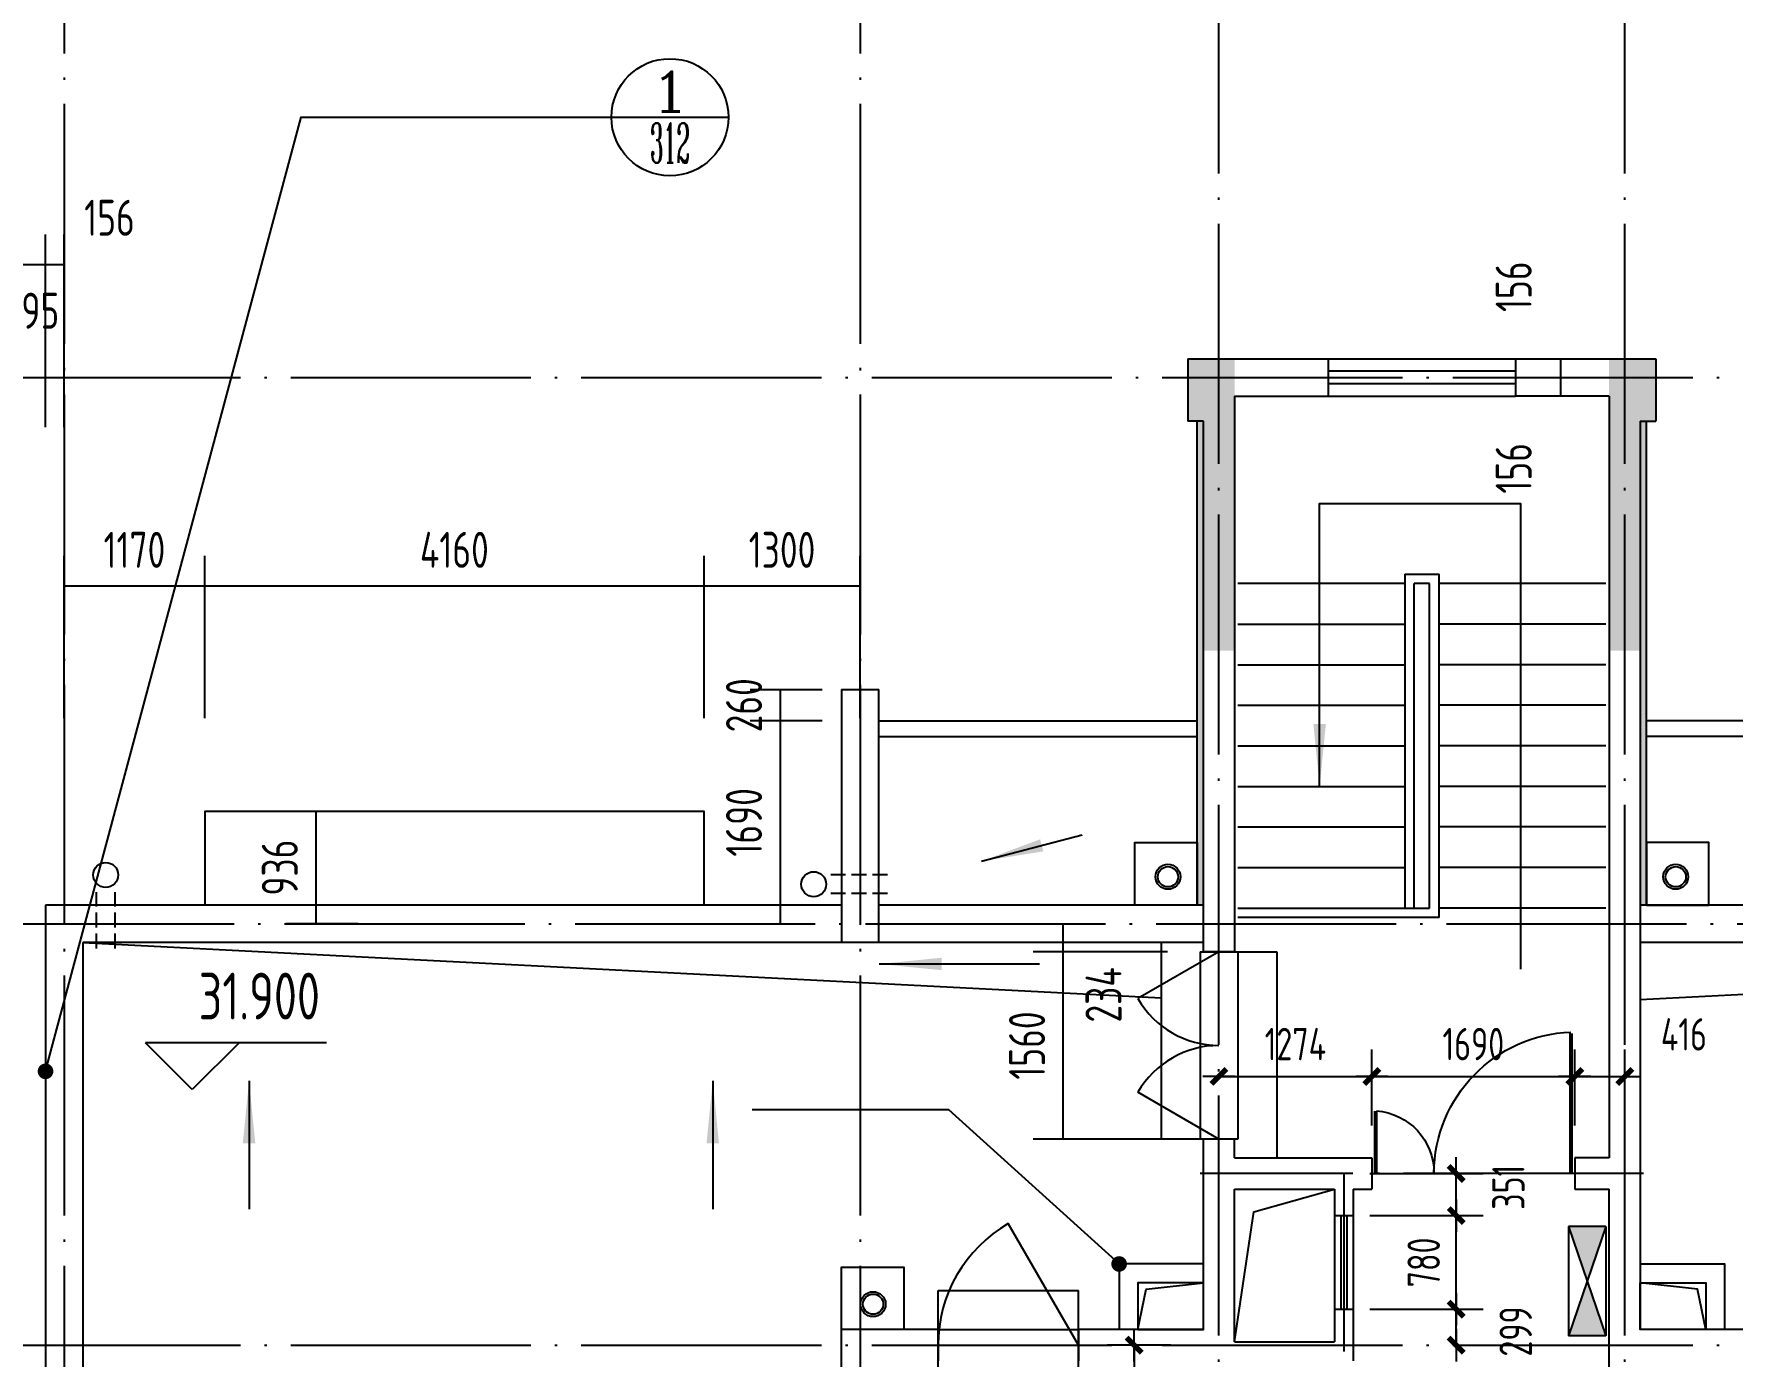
# Model space of a CAD drawing. Extents: x -726032 to 135930, y -151624 to 587044.
# Drawn here: x -569679 to -555533, y 509501 to 520514 of the extents above; entities that cross this region are included whole.
import ezdxf
from ezdxf.enums import TextEntityAlignment as Align

# ---------------------------------------------------------------- set-up
doc = ezdxf.new("R2010")
doc.units = 0
doc.header["$LTSCALE"] = 1000
doc.header["$MEASUREMENT"] = 0
doc.linetypes.add('DASH', pattern=[0.35, 0.25, -0.1])
doc.linetypes.add('DOTE', pattern=[2.42, 2, -0.2, 0.02, -0.2])
doc.layers.get('0').update_dxf_attribs({"linetype": 'CONTINUOUS'})
doc.layers.get('DEFPOINTS').update_dxf_attribs({"color": 1, "linetype": 'CONTINUOUS'})
for name, color, linetype in [('COLUMN', 170, 'CONTINUOUS'), ('DOTE', 8, 'DOTE'), ('JIAJU', 252, 'CONTINUOUS'), ('LVTRY', 6, 'CONTINUOUS'), ('PUB_DIM', 245, 'CONTINUOUS'), ('ROOF', 4, 'CONTINUOUS'), ('STAIR', 42, 'CONTINUOUS'), ('WALL', 255, 'CONTINUOUS'), ('WINDOW', 155, 'CONTINUOUS'), ('WINDOW_TEXT', 7, 'CONTINUOUS'), ('引线', 213, 'CONTINUOUS'), ('排水', 245, 'CONTINUOUS'), ('雨水管', 20, 'CONTINUOUS')]:
    doc.layers.add(name, color=color, linetype=linetype)
doc.styles.add('COMP', font='COMPLEX', dxfattribs={"bigfont": 'hztxt'})
doc.styles.add('DIM_FONT', font='isocp.shx', dxfattribs={"width": 0.8})
doc.styles.add('SIMPLEX', font='SIMPLEX.SHX')
doc.dimstyles.new('AXIS', dxfattribs={"dimtxt": 300, "dimasz": 1, "dimexe": 250, "dimexo": 300, "dimgap": 150, "dimtad": 1, "dimdec": 0, "dimzin": 0, "dimdsep": 46, "dimtxsty": 'DIM_FONT', "dimcen": 0.09, "dimse1": 1, "dimse2": 1, "dimclrt": 142, "dimadec": 0, "dimazin": 0, "dimtfac": 1, "dimtdec": 0, "dimtix": 1, "dimtmove": 2, "dimatfit": 3, "dimfxl": 1, "dimtolj": 1, "dimtzin": 0, "dimarcsym": 0})
doc.dimstyles.new('DIMA', dxfattribs={"dimtxt": 300, "dimasz": 1, "dimexe": 250, "dimexo": 300, "dimgap": 150, "dimtad": 1, "dimdec": 0, "dimzin": 0, "dimdsep": 46, "dimtxsty": 'DIM_FONT', "dimcen": 0.09, "dimse1": 1, "dimclrt": 142, "dimadec": 0, "dimazin": 0, "dimtfac": 1, "dimtdec": 0, "dimtix": 1, "dimtmove": 2, "dimatfit": 3, "dimfxl": 1, "dimtolj": 1, "dimtzin": 0, "dimarcsym": 0})
doc.dimstyles.new('DIMB', dxfattribs={"dimtxt": 300, "dimasz": 1, "dimexe": 250, "dimexo": 300, "dimgap": 150, "dimtad": 1, "dimdec": 0, "dimzin": 0, "dimdsep": 46, "dimtxsty": 'DIM_FONT', "dimcen": 0.09, "dimse2": 1, "dimclrt": 142, "dimadec": 0, "dimazin": 0, "dimtfac": 1, "dimtdec": 0, "dimtix": 1, "dimtmove": 2, "dimatfit": 3, "dimfxl": 1, "dimtolj": 1, "dimtzin": 0, "dimarcsym": 0})
doc.dimstyles.new('DIMN', dxfattribs={"dimtxt": 300, "dimasz": 1, "dimexe": 250, "dimexo": 300, "dimgap": 150, "dimtad": 1, "dimdec": 0, "dimzin": 0, "dimdsep": 46, "dimtxsty": 'DIM_FONT', "dimcen": 0.09, "dimclrt": 142, "dimadec": 0, "dimazin": 0, "dimtfac": 1, "dimtdec": 0, "dimtix": 1, "dimtmove": 2, "dimatfit": 3, "dimfxl": 1, "dimtolj": 1, "dimtzin": 0, "dimarcsym": 0})

# ---------------------------------------------------------------- blocks, each defined once
blk = doc.blocks.new('_DIMX')
blk.add_line((-150, 0), (150, 0))
at = {"const_width": 50}
blk.add_lwpolyline([(-70, -70), (70, 70)], dxfattribs=at)
blk = doc.blocks.new('*D1652')
at = {"layer": 'DEFPOINTS', "color": 0, "transparency": 16777216}
for p in [(-558819, 511022), (-557831, 511022), (-558819, 510671)]:
    blk.add_point(p, dxfattribs=at)
at = {"layer": 'PUB_DIM', "color": 0, "lineweight": -2, "transparency": 16777216}
for p, q in [((-558549, 511022), (-557606, 511022)), ((-557831, 510672), (-557831, 511021))]:
    blk.add_line(p, q, dxfattribs=at)
at = {"layer": 'PUB_DIM', "color": 0, "lineweight": -2, "transparency": 16777216, "xscale": 0.9, "yscale": 0.9, "zscale": 0.9}
for p, rotation in [((-557831, 511022), 90), ((-557831, 510671), 270)]:
    blk.add_blockref('_DIMX', p, dxfattribs=dict(at, rotation=rotation))
at = {"layer": 'PUB_DIM', "color": 142, "transparency": 16777216, "insert": (-557396, 510907), "char_height": 270, "attachment_point": 5, "rotation": 90, "style": 'DIM_FONT'}
blk.add_mtext('\\A1;351', dxfattribs=at)
blk = doc.blocks.new('51103111123616')
for p, q in [((-300, 60), (300, 60)), ((-300, 19.8), (300, 19.8)), ((-300, -19.8), (300, -19.8)), ((-300, -60), (300, -60))]:
    blk.add_line(p, q)
at = {"style": 'SIMPLEX', "flags": 9}
blk.add_attdef('A', text='', height=1, dxfattribs=at).set_placement((0, 0), align=Align.MIDDLE)
blk = doc.blocks.new('*D1653')
at = {"layer": 'DEFPOINTS', "color": 0, "transparency": 16777216}
for p in [(-558819, 510671), (-557831, 510671), (-558819, 509891)]:
    blk.add_point(p, dxfattribs=at)
at = {"layer": 'PUB_DIM', "color": 0, "lineweight": -2, "transparency": 16777216}
for p, q in [((-558549, 510671), (-557606, 510671)), ((-557831, 509892), (-557831, 510670))]:
    blk.add_line(p, q, dxfattribs=at)
at = {"layer": 'PUB_DIM', "color": 0, "lineweight": -2, "transparency": 16777216, "xscale": 0.9, "yscale": 0.9, "zscale": 0.9}
for p, rotation in [((-557831, 510671), 90), ((-557831, 509891), 270)]:
    blk.add_blockref('_DIMX', p, dxfattribs=dict(at, rotation=rotation))
at = {"layer": 'PUB_DIM', "color": 142, "transparency": 16777216, "insert": (-558101, 510281), "char_height": 270, "attachment_point": 5, "rotation": 90, "style": 'DIM_FONT'}
blk.add_mtext('\\A1;780', dxfattribs=at)
blk = doc.blocks.new('A$C5371541F')
at = {"layer": 'JIAJU'}
h = blk.add_hatch(color=256, dxfattribs=at)
h.paths.add_polyline_path([(0, 700), (120, 350), (240, 700)])
h.paths.add_polyline_path([(0, 0), (240, 0), (120, 350)])
for p, q in [((0, 700), (0, 0)), ((240, 700), (0, 0)), ((240, 700), (0, 700)), ((0, 700), (240, 0)), ((240, 700), (240, 0)), ((240, 0), (0, 0))]:
    blk.add_line(p, q, dxfattribs=at)
blk = doc.blocks.new('_DBLK')
blk.add_line((-0.5, 0), (0, -0.866))
blk.add_arc((-0.5, 0), 1, 300, 0)
at = {"layer": 'WINDOW_TEXT', "style": 'SIMPLEX', "flags": 9}
blk.add_attdef('A', text='', height=1, dxfattribs=at).set_placement((0, 1.5), align=Align.MIDDLE)
blk = doc.blocks.new('*D1665')
at = {"layer": 'DEFPOINTS', "color": 0, "transparency": 16777216}
for p in [(-558819, 509891), (-557831, 509891), (-558819, 509592)]:
    blk.add_point(p, dxfattribs=at)
at = {"layer": 'PUB_DIM', "color": 0, "lineweight": -2, "transparency": 16777216}
for p, q in [((-558549, 509891), (-557606, 509891)), ((-557831, 509593), (-557831, 509890))]:
    blk.add_line(p, q, dxfattribs=at)
at = {"layer": 'PUB_DIM', "color": 0, "lineweight": -2, "transparency": 16777216, "xscale": 0.9, "yscale": 0.9, "zscale": 0.9}
for p, rotation in [((-557831, 509891), 90), ((-557831, 509592), 270)]:
    blk.add_blockref('_DIMX', p, dxfattribs=dict(at, rotation=rotation))
at = {"layer": 'PUB_DIM', "color": 142, "transparency": 16777216, "insert": (-557335, 509706), "char_height": 270, "attachment_point": 5, "rotation": 90, "style": 'DIM_FONT'}
blk.add_mtext('\\A1;299', dxfattribs=at)
blk = doc.blocks.new('*D417')
at = {"layer": 'DEFPOINTS', "color": 0, "transparency": 16777216}
for p in [(-559937, 509592), (-560514, 508552), (-559937, 508552)]:
    blk.add_point(p, dxfattribs=at)
at = {"layer": 'PUB_DIM', "color": 0, "lineweight": -2, "transparency": 16777216}
for p, q in [((-560207, 509592), (-560739, 509592)), ((-560514, 509592), (-560514, 508553)), ((-560207, 508552), (-560739, 508552))]:
    blk.add_line(p, q, dxfattribs=at)
at = {"layer": 'PUB_DIM', "color": 0, "lineweight": -2, "transparency": 16777216, "xscale": 0.9, "yscale": 0.9, "zscale": 0.9}
for p, rotation in [((-560514, 509592), 90), ((-560514, 508552), 270)]:
    blk.add_blockref('_DIMX', p, dxfattribs=dict(at, rotation=rotation))
at = {"layer": 'PUB_DIM', "color": 142, "transparency": 16777216, "insert": (-560784, 509072), "char_height": 270, "attachment_point": 5, "rotation": 90, "style": 'DIM_FONT'}
blk.add_mtext('\\A1;1040', dxfattribs=at)
blk = doc.blocks.new('*D430')
at = {"layer": 'DEFPOINTS', "color": 0, "transparency": 16777216}
for p in [(-564097, 515917), (-568257, 514514), (-564097, 514514)]:
    blk.add_point(p, dxfattribs=at)
at = {"layer": 'PUB_DIM', "color": 0, "lineweight": -2, "transparency": 16777216}
for p, q in [((-568257, 514814), (-568257, 516167)), ((-564097, 514814), (-564097, 516167)), ((-568256, 515917), (-564098, 515917))]:
    blk.add_line(p, q, dxfattribs=at)
at = {"layer": 'PUB_DIM', "color": 0, "transparency": 16777216}
for points in [[(-568256, 515917), (-568256, 515916), (-568257, 515917)], [(-564098, 515917), (-564098, 515916), (-564097, 515917)]]:
    blk.add_solid(points, dxfattribs=at)
at = {"layer": 'PUB_DIM', "color": 142, "transparency": 16777216, "insert": (-566177, 516217), "char_height": 300, "attachment_point": 5, "style": 'DIM_FONT'}
blk.add_mtext('\\A1;4160', dxfattribs=at)
blk = doc.blocks.new('*D433')
at = {"layer": 'DEFPOINTS', "color": 0, "transparency": 16777216}
for p in [(-569427, 518593), (-569583, 516938), (-569427, 516938)]:
    blk.add_point(p, dxfattribs=at)
at = {"layer": 'PUB_DIM', "color": 0, "lineweight": -2, "transparency": 16777216}
for p, q in [((-569583, 517238), (-569583, 518843)), ((-569427, 517238), (-569427, 518843)), ((-569584, 518593), (-569585, 518593)), ((-569583, 518593), (-569427, 518593)), ((-569426, 518593), (-569425, 518593))]:
    blk.add_line(p, q, dxfattribs=at)
at = {"layer": 'PUB_DIM', "color": 0, "transparency": 16777216}
for points in [[(-569584, 518594), (-569584, 518593), (-569583, 518593)], [(-569426, 518594), (-569426, 518593), (-569427, 518593)]]:
    blk.add_solid(points, dxfattribs=at)
at = {"layer": 'PUB_DIM', "color": 142, "transparency": 16777216, "insert": (-569050, 518983), "char_height": 300, "attachment_point": 5, "style": 'DIM_FONT'}
blk.add_mtext('\\A1;156', dxfattribs=at)
blk = doc.blocks.new('*D434')
at = {"layer": 'DEFPOINTS', "color": 0, "transparency": 16777216}
for p in [(-568257, 515917), (-569427, 514514), (-568257, 514514)]:
    blk.add_point(p, dxfattribs=at)
at = {"layer": 'PUB_DIM', "color": 0, "lineweight": -2, "transparency": 16777216}
for p, q in [((-569427, 514814), (-569427, 516167)), ((-568257, 514814), (-568257, 516167)), ((-569426, 515917), (-568258, 515917))]:
    blk.add_line(p, q, dxfattribs=at)
at = {"layer": 'PUB_DIM', "color": 0, "transparency": 16777216}
for points in [[(-569426, 515917), (-569426, 515916), (-569427, 515917)], [(-568258, 515917), (-568258, 515916), (-568257, 515917)]]:
    blk.add_solid(points, dxfattribs=at)
at = {"layer": 'PUB_DIM', "color": 142, "transparency": 16777216, "insert": (-568842, 516217), "char_height": 300, "attachment_point": 5, "style": 'DIM_FONT'}
blk.add_mtext('\\A1;1170', dxfattribs=at)
blk = doc.blocks.new('*D436')
at = {"layer": 'DEFPOINTS', "color": 0, "transparency": 16777216}
for p in [(-569583, 518593), (-569778, 516938), (-569583, 516938)]:
    blk.add_point(p, dxfattribs=at)
at = {"layer": 'PUB_DIM', "color": 0, "lineweight": -2, "transparency": 16777216}
for p, q in [((-569778, 517238), (-569778, 518843)), ((-569583, 517238), (-569583, 518843)), ((-569779, 518593), (-569780, 518593)), ((-569778, 518593), (-569583, 518593)), ((-569582, 518593), (-569581, 518593))]:
    blk.add_line(p, q, dxfattribs=at)
at = {"layer": 'PUB_DIM', "color": 0, "transparency": 16777216}
for points in [[(-569779, 518594), (-569779, 518593), (-569778, 518593)], [(-569582, 518594), (-569582, 518593), (-569583, 518593)]]:
    blk.add_solid(points, dxfattribs=at)
at = {"layer": 'PUB_DIM', "color": 142, "transparency": 16777216, "insert": (-569680, 518209), "char_height": 300, "attachment_point": 5, "style": 'DIM_FONT'}
blk.add_mtext('\\A1;195', dxfattribs=at)
blk = doc.blocks.new('*D438')
at = {"layer": 'DEFPOINTS', "color": 0, "transparency": 16777216}
for p in [(-566677, 514038), (-567331, 513102), (-566677, 513102)]:
    blk.add_point(p, dxfattribs=at)
at = {"layer": 'PUB_DIM', "color": 0, "lineweight": -2, "transparency": 16777216}
for p, q in [((-566977, 514038), (-567581, 514038)), ((-567331, 514037), (-567331, 513103)), ((-566977, 513102), (-567581, 513102))]:
    blk.add_line(p, q, dxfattribs=at)
at = {"layer": 'PUB_DIM', "color": 0, "transparency": 16777216}
for points in [[(-567331, 514037), (-567331, 514037), (-567331, 514038)], [(-567331, 513103), (-567331, 513103), (-567331, 513102)]]:
    blk.add_solid(points, dxfattribs=at)
at = {"layer": 'PUB_DIM', "color": 142, "transparency": 16777216, "insert": (-567631, 513570), "char_height": 300, "attachment_point": 5, "rotation": 90, "style": 'DIM_FONT'}
blk.add_mtext('\\A1;936', dxfattribs=at)
blk = doc.blocks.new('_WBLK')
for p, q in [((-0.5, 0.5), (0.5, 0.5)), ((0.5, 0.1667), (-0.5, 0.1667)), ((0.5, -0.1667), (-0.5, -0.1667)), ((-0.5, -0.5), (0.5, -0.5))]:
    blk.add_line(p, q)
at = {"layer": 'WINDOW_TEXT', "style": 'SIMPLEX', "flags": 9}
blk.add_attdef('A', text='', height=1, dxfattribs=at).set_placement((0, 1.5), align=Align.MIDDLE)
blk = doc.blocks.new('*D1673')
at = {"layer": 'DEFPOINTS', "color": 0, "transparency": 16777216}
for p in [(-556843, 511830), (-558533, 511152), (-556843, 511152)]:
    blk.add_point(p, dxfattribs=at)
at = {"layer": 'PUB_DIM', "color": 0, "lineweight": -2, "transparency": 16777216}
for p, q in [((-556843, 511422), (-556843, 512055)), ((-558532, 511830), (-556844, 511830))]:
    blk.add_line(p, q, dxfattribs=at)
at = {"layer": 'PUB_DIM', "color": 0, "lineweight": -2, "transparency": 16777216, "xscale": 0.9, "yscale": 0.9, "zscale": 0.9, "rotation": 180}
blk.add_blockref('_DIMX', (-558533, 511830), dxfattribs=at)
at = {"layer": 'PUB_DIM', "color": 0, "lineweight": -2, "transparency": 16777216, "xscale": 0.9, "yscale": 0.9, "zscale": 0.9}
blk.add_blockref('_DIMX', (-556843, 511830), dxfattribs=at)
at = {"layer": 'PUB_DIM', "color": 142, "transparency": 16777216, "insert": (-557688, 512100), "char_height": 270, "attachment_point": 5, "style": 'DIM_FONT'}
blk.add_mtext('\\A1;1690', dxfattribs=at)
blk = doc.blocks.new('M_A17ORW')
at = {"const_width": 0.02}
for points in [[(-0.481, -0.0014), (-0.481, -0.3084)], [(0.481, 0.0014), (0.481, -0.6906)]]:
    blk.add_lwpolyline(points, dxfattribs=at)
for centre, radius, start, end in [((-0.5008, -0.0026), 0.3067, 274.24917, 0.21013), ((0.5046, 0.0019), 0.6987, 180.27623, 268.06031)]:
    blk.add_arc(centre, radius, start, end)
blk = doc.blocks.new('_ARROW')
blk.add_solid([(0, 0), (-1, 0.1), (-1, -0.1)])
blk = doc.blocks.new('*D1674')
at = {"layer": 'DEFPOINTS', "color": 0, "transparency": 16777216}
for p in [(-558533, 511830), (-559807, 511152), (-558533, 511152)]:
    blk.add_point(p, dxfattribs=at)
at = {"layer": 'PUB_DIM', "color": 0, "lineweight": -2, "transparency": 16777216}
for p, q in [((-558533, 511422), (-558533, 512055)), ((-559806, 511830), (-558534, 511830))]:
    blk.add_line(p, q, dxfattribs=at)
at = {"layer": 'PUB_DIM', "color": 0, "lineweight": -2, "transparency": 16777216, "xscale": 0.9, "yscale": 0.9, "zscale": 0.9, "rotation": 180}
blk.add_blockref('_DIMX', (-559807, 511830), dxfattribs=at)
at = {"layer": 'PUB_DIM', "color": 0, "lineweight": -2, "transparency": 16777216, "xscale": 0.9, "yscale": 0.9, "zscale": 0.9}
blk.add_blockref('_DIMX', (-558533, 511830), dxfattribs=at)
at = {"layer": 'PUB_DIM', "color": 142, "transparency": 16777216, "insert": (-559170, 512100), "char_height": 270, "attachment_point": 5, "style": 'DIM_FONT'}
blk.add_mtext('\\A1;1274', dxfattribs=at)
blk = doc.blocks.new('*D3547')
at = {"layer": 'DEFPOINTS', "color": 0, "transparency": 16777216}
for p in [(-562812, 514792), (-563464, 513102), (-562812, 513102)]:
    blk.add_point(p, dxfattribs=at)
at = {"layer": 'PUB_DIM', "color": 0, "lineweight": -2, "transparency": 16777216}
for p, q in [((-563112, 514792), (-563714, 514792)), ((-563464, 514791), (-563464, 513103))]:
    blk.add_line(p, q, dxfattribs=at)
at = {"layer": 'PUB_DIM', "color": 0, "transparency": 16777216}
for points in [[(-563465, 514791), (-563464, 514791), (-563464, 514792)], [(-563465, 513103), (-563464, 513103), (-563464, 513102)]]:
    blk.add_solid(points, dxfattribs=at)
at = {"layer": 'PUB_DIM', "color": 142, "transparency": 16777216, "insert": (-563764, 513947), "char_height": 300, "attachment_point": 5, "rotation": 90, "style": 'DIM_FONT'}
blk.add_mtext('\\A1;1690', dxfattribs=at)
blk = doc.blocks.new('_DBLK1')
for p, q in [((-0.5, 0), (-0.25, -0.433)), ((0.5, 0), (0.25, -0.433))]:
    blk.add_line(p, q)
for centre, start, end in [((-0.5, 0), 300, 0), ((0.5, 0), 180, 240)]:
    blk.add_arc(centre, 0.5, start, end)
at = {"layer": 'WINDOW_TEXT', "style": 'SIMPLEX', "flags": 9}
blk.add_attdef('A', text='', height=1, dxfattribs=at).set_placement((0, 1.5), align=Align.MIDDLE)
blk = doc.blocks.new('_INDEX')
blk.add_line((-0.5, 0), (0.5, 0))
blk.add_circle((0, 0), 0.5)
at = {"style": 'COMP'}
for tag, width, p, p2 in [('1', 2.333333, (-0.17, 0.05), (0.17, 0.05)), ('-', 1.166667, (-0.17, -0.39), (0.17, -0.39))]:
    blk.add_attdef(tag, text='', height=0.34, dxfattribs=dict(at, width=width)).set_placement(p, p2, align=Align.FIT)
blk = doc.blocks.new('*D450')
at = {"layer": 'DEFPOINTS', "color": 0, "transparency": 16777216}
for p in [(-562797, 515917), (-564097, 514514), (-562797, 514514)]:
    blk.add_point(p, dxfattribs=at)
at = {"layer": 'PUB_DIM', "color": 0, "lineweight": -2, "transparency": 16777216}
for p, q in [((-564097, 514814), (-564097, 516167)), ((-562797, 514814), (-562797, 516167)), ((-564096, 515917), (-562798, 515917))]:
    blk.add_line(p, q, dxfattribs=at)
at = {"layer": 'PUB_DIM', "color": 0, "transparency": 16777216}
for points in [[(-564096, 515917), (-564096, 515916), (-564097, 515917)], [(-562798, 515917), (-562798, 515916), (-562797, 515917)]]:
    blk.add_solid(points, dxfattribs=at)
at = {"layer": 'PUB_DIM', "color": 142, "transparency": 16777216, "insert": (-563447, 516217), "char_height": 300, "attachment_point": 5, "style": 'DIM_FONT'}
blk.add_mtext('\\A1;1300', dxfattribs=at)
blk = doc.blocks.new('*D451')
at = {"layer": 'DEFPOINTS', "color": 0, "transparency": 16777216}
for p in [(-562812, 515052), (-563464, 514792), (-562812, 514792)]:
    blk.add_point(p, dxfattribs=at)
at = {"layer": 'PUB_DIM', "color": 0, "lineweight": -2, "transparency": 16777216}
for p, q in [((-563112, 515052), (-563714, 515052)), ((-563464, 515053), (-563464, 515054)), ((-563464, 515052), (-563464, 514792)), ((-563112, 514792), (-563714, 514792)), ((-563464, 514791), (-563464, 514790))]:
    blk.add_line(p, q, dxfattribs=at)
at = {"layer": 'PUB_DIM', "color": 0, "transparency": 16777216}
for points in [[(-563465, 515053), (-563464, 515053), (-563464, 515052)], [(-563465, 514791), (-563464, 514791), (-563464, 514792)]]:
    blk.add_solid(points, dxfattribs=at)
at = {"layer": 'PUB_DIM', "color": 142, "transparency": 16777216, "insert": (-563764, 514922), "char_height": 300, "attachment_point": 5, "rotation": 90, "style": 'DIM_FONT'}
blk.add_mtext('\\A1;260', dxfattribs=at)
blk = doc.blocks.new('*D3105')
at = {"layer": 'DEFPOINTS', "color": 0, "transparency": 16777216}
for p in [(-555662, 517652), (-556962, 517496), (-555662, 517496)]:
    blk.add_point(p, dxfattribs=at)
at = {"layer": 'PUB_DIM', "color": 0, "lineweight": -2, "transparency": 16777216}
for p, q in [((-556962, 517653), (-556962, 517654)), ((-556962, 517652), (-556962, 517496)), ((-556962, 517495), (-556962, 517494))]:
    blk.add_line(p, q, dxfattribs=at)
at = {"layer": 'PUB_DIM', "color": 0, "transparency": 16777216}
for points in [[(-556962, 517653), (-556962, 517653), (-556962, 517652)], [(-556962, 517495), (-556962, 517495), (-556962, 517496)]]:
    blk.add_solid(points, dxfattribs=at)
at = {"layer": 'PUB_DIM', "color": 142, "transparency": 16777216, "insert": (-557352, 516896), "char_height": 300, "attachment_point": 5, "rotation": 90, "style": 'DIM_FONT'}
blk.add_mtext('\\A1;156', dxfattribs=at)
blk = doc.blocks.new('*D3106')
at = {"layer": 'DEFPOINTS', "color": 0, "transparency": 16777216}
for p in [(-555662, 517808), (-556962, 517652), (-555662, 517652)]:
    blk.add_point(p, dxfattribs=at)
at = {"layer": 'PUB_DIM', "color": 0, "lineweight": -2, "transparency": 16777216}
for p, q in [((-556962, 517809), (-556962, 517810)), ((-556962, 517808), (-556962, 517652)), ((-556962, 517651), (-556962, 517650))]:
    blk.add_line(p, q, dxfattribs=at)
at = {"layer": 'PUB_DIM', "color": 0, "transparency": 16777216}
for points in [[(-556962, 517809), (-556962, 517809), (-556962, 517808)], [(-556962, 517651), (-556962, 517651), (-556962, 517652)]]:
    blk.add_solid(points, dxfattribs=at)
at = {"layer": 'PUB_DIM', "color": 142, "transparency": 16777216, "insert": (-557352, 518409), "char_height": 300, "attachment_point": 5, "rotation": 90, "style": 'DIM_FONT'}
blk.add_mtext('\\A1;156', dxfattribs=at)
blk = doc.blocks.new('*D453')
at = {"layer": 'DEFPOINTS', "color": 0, "transparency": 16777216}
for p in [(-556427, 511830), (-556843, 511152), (-556427, 511152)]:
    blk.add_point(p, dxfattribs=at)
at = {"layer": 'PUB_DIM', "color": 0, "lineweight": -2, "transparency": 16777216}
for p, q in [((-556843, 511422), (-556843, 512055)), ((-556427, 511422), (-556427, 512055)), ((-556842, 511830), (-556428, 511830))]:
    blk.add_line(p, q, dxfattribs=at)
at = {"layer": 'PUB_DIM', "color": 0, "lineweight": -2, "transparency": 16777216, "xscale": 0.9, "yscale": 0.9, "zscale": 0.9, "rotation": 180}
blk.add_blockref('_DIMX', (-556843, 511830), dxfattribs=at)
at = {"layer": 'PUB_DIM', "color": 0, "lineweight": -2, "transparency": 16777216, "xscale": 0.9, "yscale": 0.9, "zscale": 0.9}
blk.add_blockref('_DIMX', (-556427, 511830), dxfattribs=at)
at = {"layer": 'PUB_DIM', "color": 142, "transparency": 16777216, "insert": (-555934, 512181), "char_height": 270, "attachment_point": 5, "style": 'DIM_FONT'}
blk.add_mtext('\\A1;416', dxfattribs=at)
blk = doc.blocks.new('*D3988')
at = {"layer": 'DEFPOINTS', "color": 0, "transparency": 16777216}
for p in [(-561106, 512868), (-559937, 512868), (-559937, 511308)]:
    blk.add_point(p, dxfattribs=at)
at = {"layer": 'PUB_DIM', "color": 0, "lineweight": -2, "transparency": 16777216}
for p, q in [((-560237, 512868), (-561356, 512868)), ((-561106, 511309), (-561106, 512867)), ((-560237, 511308), (-561356, 511308))]:
    blk.add_line(p, q, dxfattribs=at)
at = {"layer": 'PUB_DIM', "color": 0, "transparency": 16777216}
for points in [[(-561106, 512867), (-561106, 512867), (-561106, 512868)], [(-561106, 511309), (-561106, 511309), (-561106, 511308)]]:
    blk.add_solid(points, dxfattribs=at)
at = {"layer": 'PUB_DIM', "color": 142, "transparency": 16777216, "insert": (-561406, 512088), "char_height": 300, "attachment_point": 5, "rotation": 90, "style": 'DIM_FONT'}
blk.add_mtext('\\A1;1560', dxfattribs=at)
blk = doc.blocks.new('*D3989')
at = {"layer": 'DEFPOINTS', "color": 0, "transparency": 16777216}
for p in [(-561106, 513102), (-559937, 513102), (-559937, 512868)]:
    blk.add_point(p, dxfattribs=at)
at = {"layer": 'PUB_DIM', "color": 0, "lineweight": -2, "transparency": 16777216}
for p, q in [((-561106, 513103), (-561106, 513104)), ((-561106, 512868), (-561106, 513102)), ((-560237, 512868), (-561356, 512868)), ((-561106, 512867), (-561106, 512866))]:
    blk.add_line(p, q, dxfattribs=at)
at = {"layer": 'PUB_DIM', "color": 0, "transparency": 16777216}
for points in [[(-561106, 513103), (-561106, 513103), (-561106, 513102)], [(-561106, 512867), (-561106, 512867), (-561106, 512868)]]:
    blk.add_solid(points, dxfattribs=at)
at = {"layer": 'PUB_DIM', "color": 142, "transparency": 16777216, "insert": (-560769, 512510), "char_height": 300, "attachment_point": 5, "rotation": 90, "style": 'DIM_FONT'}
blk.add_mtext('\\A1;234', dxfattribs=at)

msp = doc.modelspace()

# ---------------------------------------------------------------- hatches: boundary and pattern name
at = {"layer": 'ROOF'}
h = msp.add_hatch(dxfattribs=at)
h.set_pattern_fill('DOTS', color=256, scale=390, style=0)
h.set_pattern_definition([(0, (-573286.962, 104284.25), (12.1875, 24.375), [0, -24.375])])
h.paths.add_polyline_path([(-559988.9, 513258.4), (-559936.9, 513258.4), (-559936.9, 517288.4), (-559988.9, 517288.4)])
h = msp.add_hatch(dxfattribs=at)
h.set_pattern_fill('DOTS', color=256, scale=390, style=0)
h.set_pattern_definition([(180, (-542946.773, 104284.25), (-12.1875, 24.375), [0, -24.375])])
h.paths.add_polyline_path([(-556244.9, 513258.4), (-556296.9, 513258.4), (-556296.9, 517288.4), (-556244.9, 517288.4)])

# ---------------------------------------------------------------- linework, layer by layer
at = {"layer": 'COLUMN'}
for points in [[(-560066.9, 517808.4), (-560066.9, 517288.4), (-559676.9, 517808.4), (-559936.9, 517288.4)], [(-559936.9, 517288.4), (-559936.9, 515377.4), (-559676.9, 517808.4), (-559676.9, 515377.4)], [(-556296.9, 515377.4), (-556556.9, 515377.4), (-556296.9, 517288.4), (-556556.9, 517808.4)], [(-556166.9, 517808.4), (-556166.9, 517288.4), (-556556.9, 517808.4), (-556296.9, 517288.4)]]:
    msp.add_solid(points, dxfattribs=at)
at = {"layer": 'DOTE'}
for p, q in [((-569426.9, 522352), (-569426.9, 491880.4)), ((-562796.9, 522352), (-562796.9, 491880.4)), ((-559806.9, 507252.4), (-559806.9, 522352)), ((-556426.9, 507252.4), (-556426.9, 522352)), ((-615939.2, 517652.4), (-545333.8, 517652.4)), ((-615991.2, 513102.4), (-545333.8, 513102.4)), ((-556270.9, 511022.4), (-559962.9, 511022.4)), ((-558766.9, 511022.4), (-558766.9, 509540.4)), ((-615939.2, 509592.4), (-545333.8, 509592.4))]:
    msp.add_line(p, q, dxfattribs=at)
at = {"layer": 'LVTRY'}
for points in [[(-559936.9, 510268.4), (-560638.9, 510268.4), (-560638.9, 509722.4)], [(-556296.9, 510268.4), (-555594.9, 510268.4), (-555594.9, 509722.4)], [(-560482.9, 509722.4), (-560413.2, 510058.4), (-559936.9, 510112.4)], [(-555750.9, 509722.4), (-555820.5, 510058.4), (-556296.9, 510112.4)]]:
    msp.add_lwpolyline(points, dxfattribs=at)
for points in [[(-560482.9, 509722.4), (-559936.9, 509722.4), (-559936.9, 510112.4), (-560482.9, 510112.4)], [(-555750.9, 509722.4), (-556296.9, 509722.4), (-556296.9, 510112.4), (-555750.9, 510112.4)]]:
    msp.add_lwpolyline(points, close=True, dxfattribs=at)
at = {"layer": 'PUB_DIM'}
for p, q in [((-567243.3, 512110.3), (-568749.9, 512110.3)), ((-568359.9, 511720.3), (-568749.9, 512110.3)), ((-567969.9, 512110.3), (-568359.9, 511720.3))]:
    msp.add_line(p, q, dxfattribs=at)
msp.add_lwpolyline([(-558968.4, 514246.4), (-558968.4, 516601.8), (-557293.9, 516601.8), (-557293.9, 512724.1)], dxfattribs=at)
at = {"layer": 'ROOF'}
for p, q in [((-559988.9, 513258.4), (-559988.9, 517288.4)), ((-556244.9, 513258.4), (-556244.9, 517288.4)), ((-562952.9, 515052.4), (-562952.9, 512946.4)), ((-562952.9, 515052.4), (-562640.9, 515052.4)), ((-562640.9, 512946.4), (-562640.9, 515052.4)), ((-562640.9, 514792.4), (-559988.9, 514792.4)), ((-553592.9, 514792.4), (-556244.9, 514792.4)), ((-562640.9, 514662.4), (-559988.9, 514662.4)), ((-553592.9, 514662.4), (-556244.9, 514662.4)), ((-569582.9, 513258.4), (-569582.9, 508864.4)), ((-562952.9, 513258.4), (-569582.9, 513258.4)), ((-559936.9, 513258.4), (-562640.9, 513258.4)), ((-553592.9, 513258.4), (-556296.9, 513258.4)), ((-569270.9, 512946.4), (-569270.9, 508864.4)), ((-559936.9, 512946.4), (-569270.9, 512946.4)), ((-546962.9, 512946.4), (-556296.9, 512946.4))]:
    msp.add_line(p, q, dxfattribs=at)
for points in [[(-564096.9, 513258.4), (-564096.9, 514038.4), (-568256.9, 514038.4), (-568256.9, 513258.4)], [(-559676.9, 509618.4), (-559517.4, 510703.8), (-558844.9, 510892.4)]]:
    msp.add_lwpolyline(points, dxfattribs=at)
at = {"layer": 'STAIR'}
for p, q in [((-558259.9, 515936.4), (-559650.9, 515936.4)), ((-558259.9, 516014.4), (-558259.9, 513232.4)), ((-558259.9, 516014.4), (-557973.9, 516014.4)), ((-558051.9, 515936.4), (-558181.9, 515936.4)), ((-558181.9, 513232.4), (-558181.9, 515936.4)), ((-558051.9, 513232.4), (-558051.9, 515936.4)), ((-557973.9, 513154.4), (-557973.9, 516014.4)), ((-556582.9, 515936.4), (-557973.9, 515936.4)), ((-559650.9, 515598.4), (-558259.9, 515598.4)), ((-556582.9, 515598.4), (-557973.9, 515598.4)), ((-559650.9, 515260.4), (-558259.9, 515260.4)), ((-556582.9, 515260.4), (-557973.9, 515260.4)), ((-559650.9, 514922.4), (-558259.9, 514922.4)), ((-556582.9, 514922.4), (-557973.9, 514922.4)), ((-559650.9, 514584.4), (-558259.9, 514584.4)), ((-556582.9, 514584.4), (-557973.9, 514584.4)), ((-559650.9, 514246.4), (-558259.9, 514246.4)), ((-556582.9, 514246.4), (-557973.9, 514246.4)), ((-559650.9, 513908.4), (-558259.9, 513908.4)), ((-556582.9, 513908.4), (-557973.9, 513908.4)), ((-559650.9, 513570.4), (-558259.9, 513570.4)), ((-556582.9, 513570.4), (-557973.9, 513570.4)), ((-559650.9, 513232.4), (-558051.9, 513232.4)), ((-556582.9, 513232.4), (-557973.9, 513232.4)), ((-557973.9, 513154.4), (-559650.9, 513154.4)), ((-560287.9, 512946.4), (-560287.9, 511308.4)), ((-559962.9, 512868.4), (-559962.9, 511308.4)), ((-559962.9, 512868.4), (-559325.9, 512868.4)), ((-559650.9, 512868.4), (-559650.9, 511308.4)), ((-559325.9, 512868.4), (-559325.9, 511152.4)), ((-559650.9, 511308.4), (-560287.9, 511308.4)), ((-562146.9, 510047.4), (-560976.9, 510047.4)), ((-562146.9, 509137.4), (-562146.9, 510047.4)), ((-560976.9, 509137.4), (-560976.9, 510047.4)), ((-562146.9, 509722.4), (-560976.9, 509722.4))]:
    msp.add_line(p, q, dxfattribs=at)
at = {"layer": 'WALL'}
for p, q in [((-560066.9, 517808.4), (-560066.9, 517288.4)), ((-560066.9, 517808.4), (-558896.9, 517808.4)), ((-558896.9, 517808.4), (-558896.9, 517496.4)), ((-557336.9, 517808.4), (-557336.9, 517496.4)), ((-557336.9, 517808.4), (-556166.9, 517808.4)), ((-556166.9, 517808.4), (-556166.9, 517288.4)), ((-559676.9, 517496.4), (-559676.9, 512868.4)), ((-559676.9, 517496.4), (-558896.9, 517496.4)), ((-556556.9, 517496.4), (-557336.9, 517496.4)), ((-556556.9, 517496.4), (-556556.9, 511152.4)), ((-559936.9, 517288.4), (-560066.9, 517288.4)), ((-559936.9, 512868.4), (-559936.9, 517288.4)), ((-556296.9, 517288.4), (-556296.9, 509722.4)), ((-556296.9, 517288.4), (-556166.9, 517288.4)), ((-559676.9, 512868.4), (-559936.9, 512868.4)), ((-559936.9, 509722.4), (-559936.9, 511308.4)), ((-559676.9, 511308.4), (-559936.9, 511308.4)), ((-559676.9, 511152.4), (-559676.9, 511308.4)), ((-559676.9, 511152.4), (-558532.9, 511152.4)), ((-558532.9, 511152.4), (-558532.9, 510892.4)), ((-556556.9, 511152.4), (-556842.9, 511152.4)), ((-556842.9, 511152.4), (-556842.9, 510892.4)), ((-559676.9, 509618.4), (-559676.9, 510892.4)), ((-559676.9, 510892.4), (-558844.9, 510892.4)), ((-558844.9, 510892.4), (-558844.9, 510671.4)), ((-558688.9, 510892.4), (-558532.9, 510892.4)), ((-558688.9, 510892.4), (-558688.9, 510671.4)), ((-556842.9, 510892.4), (-556556.9, 510892.4)), ((-556556.9, 507382.4), (-556556.9, 510892.4)), ((-558844.9, 510671.4), (-558688.9, 510671.4)), ((-558844.9, 509891.4), (-558844.9, 509618.4)), ((-558844.9, 509891.4), (-558688.9, 509891.4)), ((-558688.9, 509891.4), (-558688.9, 509462.4)), ((-562952.9, 508552.4), (-562952.9, 509722.4)), ((-562146.9, 509722.4), (-562952.9, 509722.4)), ((-562146.9, 509722.4), (-562146.9, 509462.4)), ((-560976.9, 509722.4), (-560976.9, 509462.4)), ((-559936.9, 509722.4), (-560976.9, 509722.4)), ((-555256.9, 509722.4), (-556296.9, 509722.4)), ((-559676.9, 509618.4), (-558844.9, 509618.4))]:
    msp.add_line(p, q, dxfattribs=at)
at = {"layer": '引线'}
for points in [[(-569582.9, 511873.1), (-567452.4, 519820.7), (-564618, 519820.7)], [(-560638.9, 510268.4), (-562056.8, 511552.1), (-563694.6, 511552.1)]]:
    msp.add_lwpolyline(points, dxfattribs=at)
at = {"layer": '引线', "const_width": 64.7}
for points in [[(-569615.5, 511873.1, 1), (-569550.2, 511873.1, 1)], [(-560671.5, 510268.4, 1), (-560606.2, 510268.4, 1)]]:
    msp.add_lwpolyline(points, format="xyb", close=True, dxfattribs=at)
at = {"layer": '排水'}
for p, q in [((-569270.9, 512946.4), (-560287.9, 512485.7)), ((-546962.9, 512946.4), (-556296.9, 512467.7))]:
    msp.add_line(p, q, dxfattribs=at)
for points in [[(-561786.5, 513623), (-560946.4, 513844.3)], [(-562636.6, 512767.3), (-561301.7, 512767.3)], [(-567887.3, 511793), (-567887.3, 510724.7)], [(-564024.4, 511793), (-564024.4, 510724.7)]]:
    msp.add_lwpolyline(points, dxfattribs=at)
at = {"layer": '雨水管', "linetype": 'DASH', "ltscale": 0.5}
for p, q in [((-562568.7, 513509.8), (-563039.9, 513509.8)), ((-569159.5, 512894.9), (-569159.5, 513366.1)), ((-569003.5, 512894.9), (-569003.5, 513366.1)), ((-562568.7, 513353.8), (-563039.9, 513353.8))]:
    msp.add_line(p, q, dxfattribs=at)
at = {"layer": '雨水管'}
for points in [[(-559988.9, 513258.4), (-560508.9, 513258.4), (-560508.9, 513778.4), (-559988.9, 513778.4)], [(-556244.9, 513258.4), (-555724.9, 513258.4), (-555724.9, 513778.4), (-556244.9, 513778.4)], [(-562432.9, 509722.4), (-562952.9, 509722.4), (-562952.9, 510242.4), (-562432.9, 510242.4)]]:
    msp.add_lwpolyline(points, close=True, dxfattribs=at)
for centre, radius in [((-569081.5, 513509), 104), ((-563182.8, 513431.8), 104), ((-560232, 513493.6), 104), ((-560232, 513493.6), 84.5), ((-556001.7, 513493.6), 104), ((-556001.7, 513493.6), 84.5), ((-562688.2, 509933.4), 104), ((-562688.2, 509933.4), 84.5)]:
    msp.add_circle(centre, radius, dxfattribs=at)

# ---------------------------------------------------------------- block references
at = {"layer": 'JIAJU', "xscale": 1.299999999999272, "yscale": 1.299999999999272, "zscale": 1.299999999999272}
msp.add_blockref('A$C5371541F', (-556894.9, 509670.4), dxfattribs=at)
at = {"layer": 'PUB_DIM', "xscale": 520, "yscale": 520, "zscale": 520, "rotation": 270}
msp.add_blockref('_ARROW', (-558968.4, 514246.4), dxfattribs=at)
at = {"layer": 'WINDOW'}
for name, p, xscale, yscale, zscale in [('_WBLK', (-558116.9, 517652.4), 1560, 312, 1560), ('M_A17ORW', (-557687.9, 511022.4), 1690, -1690, 1690)]:
    msp.add_blockref(name, p, dxfattribs=dict(at, xscale=xscale, yscale=yscale, zscale=zscale))
at = {"layer": 'WINDOW', "rotation": 270}
for name, p, xscale, yscale, zscale in [('_DBLK1', (-559806.9, 512088.4), 1560, 1560, 1560), ('51103111123616', (-558766.9, 510281.4), 1.30000000000291, 1.30000000000291, 1.30000000000291)]:
    msp.add_blockref(name, p, dxfattribs=dict(at, xscale=xscale, yscale=yscale, zscale=zscale))
at = {"layer": 'WINDOW', "color": 3, "xscale": 1170, "yscale": 1170, "zscale": 1170, "rotation": 180}
msp.add_blockref('_DBLK', (-561561.9, 509592.4), dxfattribs=at)
at = {"layer": '引线'}
ref = msp.add_blockref('_INDEX', (-564381, 519820.7), dxfattribs=dict(at, xscale=975, yscale=975, zscale=975))
ref.add_attrib('1', '1', dxfattribs={"layer": '0', "height": 331.5, "style": 'COMP', "width": 2.333333}).set_placement((-564546.7, 519869.4), (-564215.2, 519869.4), align=Align.FIT)
ref.add_attrib('-', '312', dxfattribs={"layer": '0', "height": 331.5, "style": 'COMP', "width": 0.4375}).set_placement((-564546.7, 519440.4), (-564215.2, 519440.4), align=Align.FIT)
at = {"layer": '排水', "yscale": 520, "zscale": 520}
for p, xscale, rotation in [((-561786.5, 513623), -520.0000000000002, 14.75547004600046), ((-567887.3, 511793), -520, 270), ((-564024.4, 511793), -520, 270)]:
    msp.add_blockref('_ARROW', p, dxfattribs=dict(at, xscale=xscale, rotation=rotation))
at = {"layer": '排水', "xscale": -520, "yscale": 520, "zscale": 520}
msp.add_blockref('_ARROW', (-562636.6, 512767.3), dxfattribs=at)

# ---------------------------------------------------------------- texts
at = {"layer": 'PUB_DIM', "style": 'DIM_FONT', "width": 0.8}
msp.add_text('31.900', height=390, dxfattribs=at).set_placement((-567801.6, 512500.3), align=Align.MIDDLE)

# ---------------------------------------------------------------- dimensions: what is measured, and where the dimension line sits
at = {"layer": 'PUB_DIM'}
for base, p1, p2, picture, middle in [((-569426.9, 518593.4), (-569582.9, 516938.4), (-569426.9, 516938.4), '*D433', (-569050.2, 518983.4)), ((-569582.9, 518593.4), (-569777.9, 516938.4), (-569582.9, 516938.4), '*D436', (-569680.4, 518209.3))]:
    dim = msp.add_linear_dim(base=base, p1=p1, p2=p2, dimstyle='DIMN', dxfattribs=at)
    dim.commit()
    dim.dimension.update_dxf_attribs({"geometry": picture, "text_midpoint": middle, "dimtype": 160})
for base, p1, p2, angle, dimstyle, picture, middle in [((-556961.7, 517652.4), (-555661.7, 517808.4), (-555661.7, 517652.4), 270, 'AXIS', '*D3106', (-557351.7, 518409.2)), ((-556961.7, 517496.4), (-555661.7, 517652.4), (-555661.7, 517496.4), 270, 'AXIS', '*D3105', (-557351.7, 516895.6)), ((-561106.2, 513102.4), (-559936.9, 512868.4), (-559936.9, 513102.4), 90, 'DIMB', '*D3989', (-560768.9, 512510.4))]:
    dim = msp.add_linear_dim(base=base, p1=p1, p2=p2, angle=angle, dimstyle=dimstyle, dxfattribs=at)
    dim.commit()
    dim.dimension.update_dxf_attribs({"geometry": picture, "text_midpoint": middle, "dimtype": 161})
for base, p1, p2, picture, middle in [((-568256.9, 515916.5), (-569426.9, 514513.9), (-568256.9, 514513.9), '*D434', (-568841.9, 516216.5)), ((-564096.9, 515916.5), (-568256.9, 514513.9), (-564096.9, 514513.9), '*D430', (-566176.9, 516216.5)), ((-562796.9, 515916.5), (-564096.9, 514513.9), (-562796.9, 514513.9), '*D450', (-563446.9, 516216.5))]:
    dim = msp.add_linear_dim(base=base, p1=p1, p2=p2, dimstyle='DIMN', dxfattribs=at)
    dim.commit()
    dim.dimension.update_dxf_attribs({"geometry": picture, "text_midpoint": middle})
for base, p1, p2, dimstyle, picture, middle in [((-563464.4, 514792.4), (-562812.1, 515052.4), (-562812.1, 514792.4), 'DIMN', '*D451', (-563764.4, 514922.4)), ((-563464.4, 513102.4), (-562812.1, 514792.4), (-562812.1, 513102.4), 'DIMB', '*D3547', (-563764.4, 513947.4)), ((-567330.8, 513102.4), (-566677, 514038.4), (-566677, 513102.4), 'DIMN', '*D438', (-567630.8, 513570.4))]:
    dim = msp.add_linear_dim(base=base, p1=p1, p2=p2, angle=90, dimstyle=dimstyle, dxfattribs=at)
    dim.commit()
    dim.dimension.update_dxf_attribs({"geometry": picture, "text_midpoint": middle})
dim = msp.add_aligned_dim(p1=(-559936.9, 511308.4), p2=(-559936.9, 512868.4), distance=1169.3, dimstyle='DIMN', dxfattribs=at)
dim.commit()
dim.dimension.update_dxf_attribs({"geometry": '*D3988', "text_midpoint": (-561406.2, 512088.4)})
for p1, p2, distance, picture, middle in [((-559806.9, 511152.4), (-558532.9, 511152.4), 677.2, '*D1674', (-559169.9, 512099.7)), ((-558532.9, 511152.4), (-556842.9, 511152.4), 677.2, '*D1673', (-557687.9, 512099.7)), ((-558818.9, 509891.3), (-558818.9, 510671.3), -987.8, '*D1653', (-558101.1, 510281.3))]:
    dim = msp.add_aligned_dim(p1=p1, p2=p2, distance=distance, dimstyle='DIMA', override={"dimscale": 0.9, "dimblk1": '_DIMX', "dimblk2": '_DIMX', "dimsah": 1}, dxfattribs=at)
    dim.commit()
    dim.dimension.update_dxf_attribs({"geometry": picture, "text_midpoint": middle})
for base, p1, p2, angle, dimstyle, picture, middle in [((-556426.9, 511829.7), (-556842.9, 511152.4), (-556426.9, 511152.4), 0, 'DIMN', '*D453', (-555933.9, 512180.7)), ((-557831.1, 511022.3), (-558818.9, 510671.3), (-558818.9, 511022.3), 90, 'DIMA', '*D1652', (-557395.6, 510907.4)), ((-557831.1, 509891.3), (-558818.9, 509592.3), (-558818.9, 509891.3), 90, 'DIMA', '*D1665', (-557334.7, 509706.3))]:
    dim = msp.add_linear_dim(base=base, p1=p1, p2=p2, angle=angle, dimstyle=dimstyle, override={"dimscale": 0.9, "dimblk1": '_DIMX', "dimblk2": '_DIMX', "dimsah": 1}, dxfattribs=at)
    dim.commit()
    dim.dimension.update_dxf_attribs({"geometry": picture, "text_midpoint": middle, "dimtype": 161})
dim = msp.add_linear_dim(base=(-560514.2, 508552.4), p1=(-559936.9, 509592.4), p2=(-559936.9, 508552.4), angle=90, dimstyle='DIMN', override={"dimscale": 0.9, "dimblk1": '_DIMX', "dimblk2": '_DIMX', "dimsah": 1}, dxfattribs=at)
dim.commit()
dim.dimension.update_dxf_attribs({"geometry": '*D417', "text_midpoint": (-560784.2, 509072.4)})

doc.saveas('drawing.dxf')
